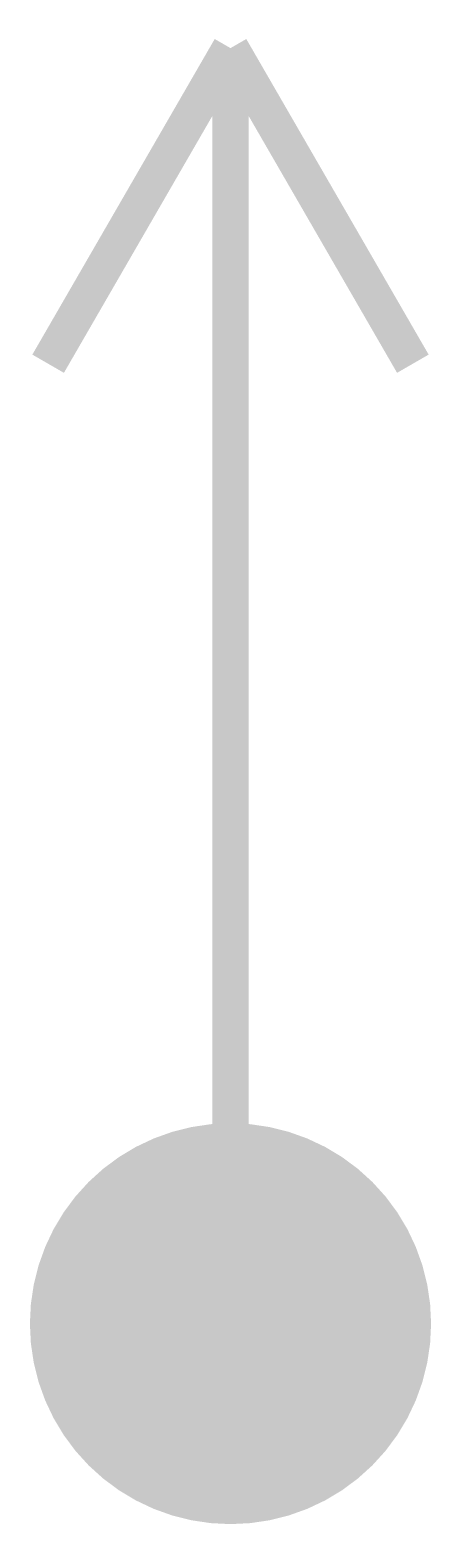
# Model space of a CAD drawing. Extents: x -0.05 to 1.05, y -0.55 to 3.55.
import ezdxf

# ---------------------------------------------------------------- set-up
doc = ezdxf.new("R2010")
doc.units = 0
doc.header["$MEASUREMENT"] = 0
doc.layers.get('0').update_dxf_attribs({"color": 3, "linetype": 'CONTINUOUS'})

msp = doc.modelspace()

# ---------------------------------------------------------------- hatches: boundary and pattern name
h = msp.add_hatch(color=255)
edge = h.paths.add_edge_path()
edge.add_arc((0.5, 0), 0.45, 0, 360)

# ---------------------------------------------------------------- linework, layer by layer
at = {"const_width": 0.1}
for points in [[(0.5, 3.5), (0, 2.634)], [(0.5, 0.5), (0.5, 3.5)], [(0.5, 3.5), (1, 2.634)]]:
    msp.add_lwpolyline(points, dxfattribs=at)
msp.add_lwpolyline([(0, 0, 1), (1, 0, 1), (0, 0, -7.34742)], format="xyb", dxfattribs=at)

doc.saveas('drawing.dxf')
